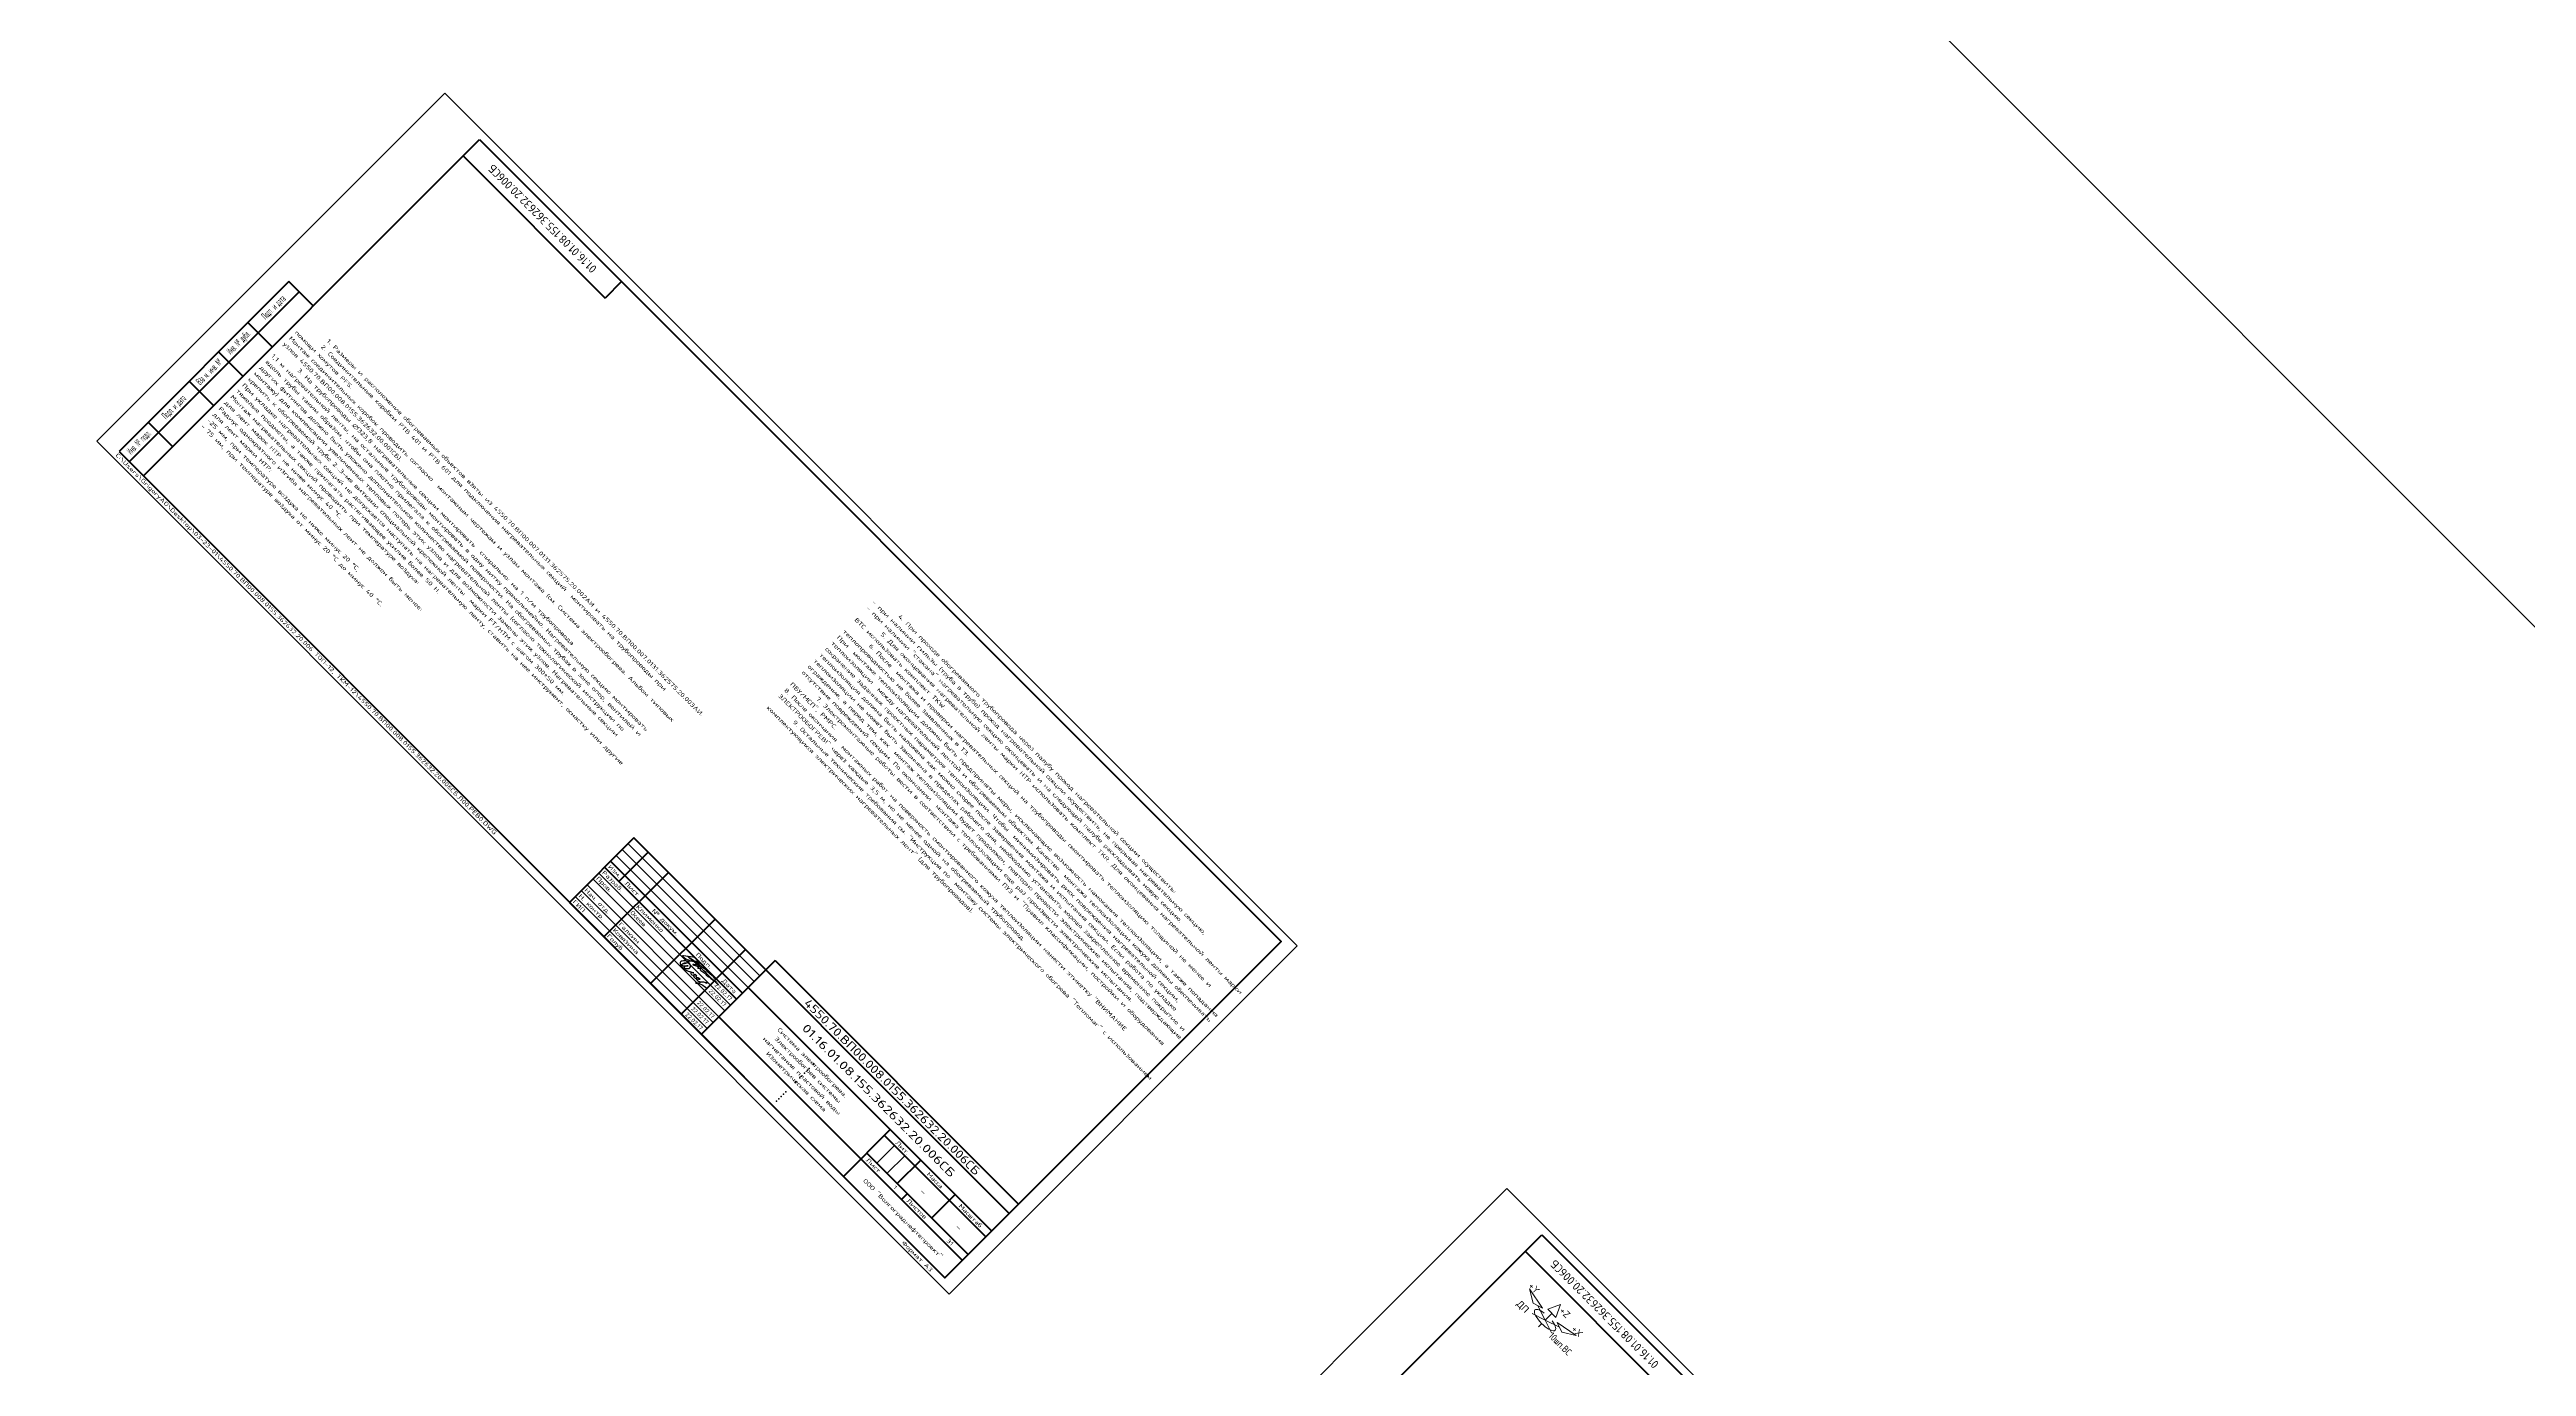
# Model space of a CAD drawing. Header units: millimetres. Extents: x -1501 to 8157, y -8271 to 1386.
# Drawn here: x -713 to 151, y 399 to 858 of the extents above; entities that cross this region are included whole.
import ezdxf
from ezdxf.enums import TextEntityAlignment as Align

# ---------------------------------------------------------------- set-up
doc = ezdxf.new("R2010")
doc.units = ezdxf.units.MM
doc.header["$MEASUREMENT"] = 0
doc.layers.add('ESKIZ', color=231, linetype='Continuous', lineweight=20, plot=False)
for name, color, linetype, lineweight in [('OFORMLENIE', 7, 'Continuous', 25), ('Надписи Тексты ТаБлицы', 250, 'Continuous', 25), ('подложка', 253, 'Continuous', 13), ('текст', 5, 'Continuous', 25)]:
    doc.layers.add(name, color=color, linetype=linetype, lineweight=lineweight)
doc.layers.add('непечат', color=2, linetype='Continuous', plot=False)
doc.layers.add('ПОдписи', color=7, linetype='Continuous')
doc.styles.add('GOST 2.304', font='CS_Gost2304.shx')
doc.styles.add('GOST_2.304', font='CS_Gost2304.shx', dxfattribs={"height": 2.5})
doc.styles.add('GOST_2.304_07', font='CS_Gost2304.shx', dxfattribs={"width": 0.7})
doc.styles.add('GOST_2.304_09', font='CS_Gost2304.shx', dxfattribs={"width": 0.9})
doc.styles.add('Style-CS_Gost2304', font='CS_Gost2304.shx')
doc.styles.add('TNR_30', font='times.ttf', dxfattribs={"height": 3})

# ---------------------------------------------------------------- blocks, each defined once
blk = doc.blocks.new('*U21')
at = {"color": 0, "linetype": 'ByBlock', "lineweight": -2}
blk.add_lwpolyline([(420, 297), (0, 297), (0, 0), (420, 0)], close=True, dxfattribs=at)
at = {"color": 0, "linetype": 'ByBlock', "lineweight": 50}
blk.add_lwpolyline([(20, 292), (415, 292), (415, 5), (20, 5)], close=True, dxfattribs=at)
at = {"color": 0, "linetype": 'ByBlock', "lineweight": -2, "style": 'GOST_2.304'}
blk.add_text('Формат А3', height=2.5, dxfattribs=at).set_placement((410, 2.5), align=Align.MIDDLE_RIGHT)
at = {"color": 0, "linetype": 'ByBlock', "lineweight": -2, "insert": (8, 2.5), "char_height": 2.5, "attachment_point": 4, "style": 'GOST_2.304'}
blk.add_mtext('C:\\\\Users\\\\GrigoryAO\\\\Desktop\\\\03-23-01\\\\4550.70.ВП00.008.0155.362632.20.006 ТОП-12, ТКМ-12\\\\4550.70.ВП00.008.0155.362632.20.006СБ.Л00.РЕВ0.DWG', dxfattribs=at)
at = {"color": 0, "linetype": 'ByBlock', "lineweight": -2, "style": 'TNR_30'}
blk.add_attdef('ВЕРХНИЙ_НОМЕР_ЛИСТА', text='', height=3, dxfattribs=at).set_placement((410, 287), align=Align.MIDDLE_CENTER)
blk = doc.blocks.new('ST_Left')
at = {"color": 0, "linetype": 'ByBlock', "lineweight": 50}
for p, q in [((8, 150), (8, 5)), ((20, 150), (8, 150)), ((13, 5), (13, 150)), ((8, 115), (20, 115)), ((8, 90), (20, 90)), ((20, 65), (8, 65)), ((20, 30), (8, 30)), ((8, 5), (20, 5))]:
    blk.add_line(p, q, dxfattribs=at)
at = {"color": 0, "linetype": 'ByBlock', "lineweight": -2, "style": 'GOST_2.304'}
for s, p in [('Подп. и дата', (10.5, 132.5)), ('Инв. № дубл.', (10.5, 102.5)), ('Вза м. инв. №', (10.5, 77.5)), ('Подп. и дата', (10.5, 47.5)), ('Инв. № подл.', (10.5, 17.5))]:
    blk.add_text(s, height=2.5, rotation=90, dxfattribs=at).set_placement(p, align=Align.MIDDLE_CENTER)
at = {"color": 0, "linetype": 'ByBlock', "lineweight": -2, "style": 'GOST_2.304', "flags": 8}
for tag, p in [('ДУБЛ_ДАТА', (16.5, 141.25)), ('НОМЕР_ДУБЛ', (16.5, 102.5)), ('ВЗАМ_ИНВ', (16.5, 77.5)), ('ИНВ_ДАТА', (16.5, 56.25)), ('ИНВ_НОМЕР', (16.5, 17.5))]:
    blk.add_attdef(tag, text='', height=2.5, rotation=90, dxfattribs=at).set_placement(p, align=Align.MIDDLE_CENTER)
blk = doc.blocks.new('*U20')
at = {"color": 0, "linetype": 'ByBlock', "lineweight": 50}
for p, q in [((-120, 63), (-120, 0)), ((-178, 55), (-178, 30)), ((-168, 55), (-168, 0)), ((-145, 55), (-145, 0)), ((-130, 55), (-130, 0)), ((-50, 40), (-50, 0)), ((-35, 40), (-35, 20)), ((-18, 40), (-18, 20)), ((-30, 20), (-30, 15))]:
    blk.add_line(p, q, dxfattribs=at)
at = {"color": 0, "linetype": 'ByBlock', "lineweight": 50, "ltscale": 100}
for p, q in [((-120, 63), (0, 63)), ((0, 0), (0, 63)), ((0, 55), (-185, 55)), ((-185, 55), (-185, 0)), ((-185, 35), (-120, 35)), ((-120, 40), (0, 40)), ((-50, 35), (0, 35)), ((-185, 30), (-120, 30)), ((-50, 20), (0, 20)), ((-120, 15), (0, 15)), ((-185, 0), (0, 0))]:
    blk.add_line(p, q, dxfattribs=at)
at = {"color": 0, "linetype": 'ByBlock', "lineweight": -2}
for p, q in [((-185, 50), (-120, 50)), ((-185, 45), (-120, 45)), ((-185, 40), (-120, 40)), ((-45, 35), (-45, 20)), ((-40, 35), (-40, 20)), ((-185, 25), (-120, 25)), ((-185, 20), (-120, 20)), ((-185, 15), (-120, 15)), ((-185, 10), (-120, 10)), ((-185, 5), (-120, 5))]:
    blk.add_line(p, q, dxfattribs=at)
at = {"color": 0}
blk.add_line((-120, 45), (-130, 45), dxfattribs=at)
at = {"layer": 'ESKIZ', "color": 0, "linetype": 'ByBlock', "lineweight": -2}
for p in [(-85, 35.5), (-85, 35), (-85, 31.5), (-85, 30), (-85, 27.5), (-85, 25), (-85, 23.5), (-85, 20), (-85, 19.5), (-85, 11.5), (-85, 9.5), (-85, 7.5), (-85, 5.5), (-85, 3.5)]:
    blk.add_point(p, dxfattribs=at)
at = {"color": 0, "linetype": 'ByBlock', "lineweight": -2, "style": 'GOST_2.304'}
for s, p in [('Лит.', (-42.5, 37.5)), ('Масса', (-26.5, 37.5)), ('Масштаб', (-9, 37.5)), ('Лист', (-173, 32.5)), ('№ докум.', (-156.5, 32.5)), ('Подп.', (-137.5, 32.5))]:
    blk.add_text(s, height=2.5, dxfattribs=at).set_placement(p, align=Align.MIDDLE_CENTER)
for s, p in [('Разраб.', (-184.3, 27.5)), ('Пров.', (-184.3, 22.5)), ('Лист', (-48.5, 17.5)), ('Листов', (-28.5, 17.5)), ('Нач. отд.', (-184.3, 12.5)), ('Н. контр.', (-184.3, 7.5)), ('ГИП', (-184.3, 2.5))]:
    blk.add_text(s, height=2.5, dxfattribs=at).set_placement(p, align=Align.MIDDLE_LEFT)
at = {"color": 0, "linetype": 'ByBlock', "lineweight": -2, "style": 'GOST_2.304', "width": 0.9}
for s, p in [('Изм.', (-181.5, 32.5)), ('Дата', (-125, 32.5))]:
    blk.add_text(s, height=2.5, dxfattribs=at).set_placement(p, align=Align.MIDDLE_CENTER)
at = {"color": 0, "linetype": 'ByBlock', "lineweight": -2}
for tag, height, style, width, flags, p in [('ШИФР_ЗАКАЗЧИКА', 5, 'GOST_2.304', 0.9, 4, (-60, 59)), ('ДАТА_ИЗМ_4', 2.5, 'GOST_2.304_07', 0.7, 12, (-125, 52.5)), ('ДАТА_ИЗМ_3', 2.5, 'GOST_2.304_07', 0.7, 12, (-125, 47.5)), ('ДАТА_ИЗМ_2', 2.5, 'GOST_2.304_07', 0.7, 12, (-125, 42.5)), ('ДАТА_ИЗМ_1', 2.5, 'GOST_2.304_07', 0.7, 12, (-125, 37.5))]:
    blk.add_attdef(tag, text='', height=height, dxfattribs=dict(at, style=style, width=width, flags=flags)).set_placement(p, align=Align.MIDDLE_CENTER)
for tag, height, style, flags, p in [('ИЗМ_4', 2.5, 'GOST_2.304', 12, (-181.5, 52.5)), ('ЛИСТ_4', 2.5, 'GOST_2.304', 12, (-173, 52.5)), ('N_ДОК_4', 2.5, 'GOST_2.304_09', 12, (-156.76, 52.5)), ('ИЗМ_3', 2.5, 'GOST_2.304', 12, (-181.5, 47.5)), ('ИЗМ_2', 2.5, 'GOST_2.304', 12, (-181.5, 42.5)), ('ЛИСТ_3', 2.5, 'GOST_2.304', 12, (-173, 47.5)), ('ЛИСТ_2', 2.5, 'GOST_2.304', 12, (-173, 42.5)), ('N_ДОК_3', 2.5, 'GOST_2.304_09', 12, (-156.5, 47.5)), ('N_ДОК_2', 2.5, 'GOST_2.304_09', 12, (-156.5, 42.5)), ('ШИФР', 5, 'GOST_2.304', 4, (-60, 47.5)), ('ИЗМ_1', 2.5, 'GOST_2.304', 12, (-181.5, 37.5)), ('ЛИСТ_1', 2.5, 'GOST_2.304', 12, (-173, 37.5)), ('N_ДОК_1', 2.5, 'GOST_2.304_09', 12, (-156.5, 37.5)), ('ЛИТЕРА', 3.5, 'GOST_2.304', 4, (-42.5, 27.5)), ('МАССА', 3.5, 'GOST_2.304', 4, (-26.5, 27.5)), ('МАСШТАБ', 3.5, 'GOST_2.304', 4, (-9, 27.5)), ('ЛИСТ', 2.5, 'GOST_2.304', 4, (-34.5, 17.5)), ('ЛИСТОВ', 2.5, 'GOST_2.304', 4, (-7.5, 17.5)), ('ОРГАНИЗАЦИЯ', 2.5, 'GOST_2.304', 4, (-25, 7.5))]:
    blk.add_attdef(tag, text='', height=height, dxfattribs=dict(at, style=style, flags=flags)).set_placement(p, align=Align.MIDDLE_CENTER)
at = {"color": 0, "linetype": 'ByBlock', "lineweight": -2, "style": 'GOST_2.304', "flags": 4}
for tag, p in [('ДОКУМЕНТ_1', (-85, 35)), ('ДОКУМЕНТ_3', (-85, 25)), ('ДОКУМЕНТ_2', (-85, 30)), ('ДОКУМЕНТ_4', (-85, 20)), ('ДОКУМЕНТ_5', (-85, 19.5)), ('МАТЕРИАЛ_2', (-85, 7.5)), ('МАТЕРИАЛ_1', (-85, 11.5)), ('МАТЕРИАЛ_3', (-85, 3.5))]:
    blk.add_attdef(tag, text='', height=2.5, dxfattribs=at).set_placement(p, align=Align.MIDDLE)
for tag, p in [('РАЗРАБ_1', (-167.5, 27.5)), ('ПРОВ_1', (-167.5, 22.5)), ('НАЧ_ОТД', (-167.5, 12.5)), ('Н_КОНТР', (-167.5, 7.5)), ('ГИП', (-167.5, 2.5))]:
    blk.add_attdef(tag, text='', height=2.5, dxfattribs=at).set_placement(p, align=Align.MIDDLE_LEFT)
at = {"color": 0, "linetype": 'ByBlock', "lineweight": -2, "style": 'GOST_2.304_07', "width": 0.7}
for tag, p in [('DATE-6', (-125, 27.5)), ('DATE-5', (-125, 22.5)), ('DATE-3', (-125, 12.5)), ('DATE-2', (-125, 7.5)), ('DATE-1', (-125, 2.5))]:
    blk.add_attdef(tag, text='', height=2.5, dxfattribs=at).set_placement(p, align=Align.MIDDLE_CENTER)
blk = doc.blocks.new('ST_Top')
at = {"color": 0, "linetype": 'ByBlock', "lineweight": 50}
blk.add_line((70, 0), (70, -14), dxfattribs=at)
at = {"color": 0, "linetype": 'ByBlock', "lineweight": 50, "extrusion": (0, 1, 0)}
blk.add_line((0, -14), (70, -14), dxfattribs=at)
at = {"color": 0, "linetype": 'ByBlock', "lineweight": -2, "style": 'GOST_2.304', "width": 0.7, "flags": 4}
blk.add_attdef('ШИФР', text='', height=5, rotation=180, dxfattribs=at).set_placement((35, -7), align=Align.MIDDLE_CENTER)
blk = doc.blocks.new('*U23')
at = {"color": 0, "linetype": 'ByBlock', "lineweight": -2}
blk.add_lwpolyline([(210, 297), (0, 297), (0, 0), (210, 0)], close=True, dxfattribs=at)
at = {"color": 0, "linetype": 'ByBlock', "lineweight": 50}
blk.add_lwpolyline([(20, 292), (205, 292), (205, 5), (20, 5)], close=True, dxfattribs=at)
at = {"color": 0, "linetype": 'ByBlock', "lineweight": -2, "style": 'GOST_2.304'}
blk.add_text('Формат А4', height=2.5, dxfattribs=at).set_placement((200, 2.5), align=Align.MIDDLE_RIGHT)
at = {"color": 0, "linetype": 'ByBlock', "lineweight": -2, "insert": (8, 2.5), "char_height": 2.5, "attachment_point": 4, "style": 'GOST_2.304'}
blk.add_mtext('C:\\\\Users\\\\GrigoryAO\\\\Desktop\\\\03-23-01\\\\4550.70.ВП00.008.0155.362632.20.006 ТОП-12, ТКМ-12\\\\4550.70.ВП00.008.0155.362632.20.006СБ.Л00.РЕВ0.DWG', dxfattribs=at)
at = {"color": 0, "linetype": 'ByBlock', "lineweight": -2, "style": 'TNR_30'}
blk.add_attdef('ВЕРХНИЙ_НОМЕР_ЛИСТА', text='', height=3, dxfattribs=at).set_placement((200, 287), align=Align.MIDDLE_CENTER)

msp = doc.modelspace()

# ---------------------------------------------------------------- linework, layer by layer
at = {"layer": 'непечат', "color": 3, "extrusion": (-0.57735, -0.57735, 0.57735)}
msp.add_lwpolyline([(-1387.86, 992.34), (10962.33, 992.34), (10962.33, -1271.92), (-1387.86, -1271.92)], close=True, dxfattribs=at)
at = {"layer": 'подложка', "color": 252, "extrusion": (-0.57735, -0.57735, 0.57735)}
for p, q in [((-191.45, 415.37, 215.49), (-195.95, 417.62, 213.24)), ((-191.45, 415.37, 215.49), (-193.95, 420.37, 217.99)), ((-191.45, 415.37, 215.49), (-189.12, 417.7, 220.16)), ((-191.45, 415.37, 215.49), (-189.2, 410.87, 213.24)), ((-191.45, 415.37, 215.49), (-186.45, 412.87, 217.99)), ((-193.78, 413.04, 210.83), (-192.62, 414.2, 213.16))]:
    msp.add_line(p, q, dxfattribs=at)
msp.add_ellipse((-191.45, 415.37, 215.49), major_axis=(-3.54, 3.54), ratio=0.57735, start_param=5.105088, end_param=10.602875, dxfattribs=at)
at = {"layer": 'подложка', "color": 252}
for points in [[(-196.87, 426.2, 220.91), (-192.28, 419.54, 218.83), (-195.62, 421.2, 217.16)], [(-186.06, 420.77, 226.28), (-190.53, 419.12, 220.16), (-187.7, 416.29, 220.16)], [(-180.62, 409.95, 220.91), (-187.28, 414.54, 218.83), (-185.62, 411.2, 217.16)]]:
    msp.add_3dface(points, dxfattribs=at)
at = {"layer": 'ПОдписи', "color": 0, "linetype": 'Continuous', "lineweight": 30, "ltscale": 0.05, "extrusion": (-0.57735, -0.57735, 0.57735)}
msp.add_lwpolyline([(-727.8, 66.23), (-731.02, 61.92, 0.089528), (-731.25, 61.45, 0.163952), (-731.24, 61.26, 0.256522), (-731.18, 61.21, 0.125592), (-730.89, 61.22, 0.091369), (-728.76, 62.34, 0.057163), (-727.21, 63.86, 0.018048), (-725.68, 66.33), (-728.93, 61.17), (-728.29, 62.3), (-727.94, 62.96), (-727.24, 63.9), (-725.64, 65.25), (-724.77, 65.9), (-724.23, 66.26, -0.618056), (-723.79, 66), (-723.81, 66.12), (-723.93, 66.26), (-724.09, 66.3), (-724.23, 66.26), (-725.64, 65.25), (-726.5, 64.53), (-727.08, 64.04), (-727.21, 63.86), (-726.73, 64.17, -0.096182), (-725.95, 64.5, -0.043607), (-725.61, 64.56, -0.157965), (-725.39, 64.53, -0.347668), (-725.32, 64.38), (-725.34, 64.27), (-725.37, 64.15), (-725.41, 64.09), (-725.62, 63.73), (-725.92, 63.25), (-726.34, 62.57), (-726.52, 62.29), (-726.62, 62.12), (-726.64, 62.06, 0.794534), (-726.61, 62.04), (-726.26, 62.33), (-725.81, 62.72), (-725.44, 63.03), (-725.16, 63.23), (-724.99, 63.34), (-724.86, 63.38, -0.444871), (-724.64, 63.27, -0.109787), (-724.64, 63.17), (-724.66, 62.82), (-724.65, 62.77, 0.335958), (-724.61, 62.74, 0.165412), (-724.57, 62.75, 0.021463), (-724.51, 62.8, 0.042849), (-724.46, 62.84), (-724.2, 63.13), (-723.94, 63.41), (-723.74, 63.6), (-723.69, 63.64, -0.70719), (-723.64, 63.61, -0.002785), (-723.65, 63.55, -0.00332), (-723.68, 63.43, 0.15097), (-723.66, 63.17, 0.253823), (-723.54, 63.07, 0.103833), (-723.16, 63.08, 0.030369), (-722.4, 63.3, -0.043416), (-721.54, 63.53, -0.103595), (-721, 63.51, -0.067719), (-720.86, 63.46, 0.124375), (-720.53, 63.37, 0.115206), (-720.14, 63.45, -0.002795), (-719.8, 63.61, -0.016645), (-719.42, 63.77, -0.10214), (-718.79, 63.87, 0.101733), (-717.91, 64.02, 0.099911), (-717.57, 64.24, -0.207739), (-716.48, 64.64, -0.087471), (-715.43, 64.39, -0.139767), (-715.39, 64.36, -0.410948), (-715.4, 64.33, -0.132381), (-715.47, 64.3), (-715.57, 64.29), (-715.72, 64.28), (-716.05, 64.27), (-720.57, 64.29), (-721.49, 64.26), (-722.41, 64.23), (-723.52, 64.17), (-725.12, 64.05), (-726.68, 63.83), (-728.09, 63.65), (-729.22, 63.45), (-729.73, 63.39), (-729.85, 63.39), (-729.87, 63.4, -0.653212), (-729.88, 63.41), (-729.83, 63.45), (-729.62, 63.54), (-729.27, 63.66), (-728.31, 63.99), (-727.4, 64.27), (-726.68, 64.48), (-725.68, 64.73), (-724.94, 64.91), (-723.99, 65.11), (-723.05, 65.27), (-721.6, 65.48), (-720.45, 65.6), (-719.19, 65.68), (-718.26, 65.7), (-717.57, 65.72)], format="xyb", dxfattribs=at)
at = {"layer": 'текст', "color": 0, "lineweight": 30}
msp.add_spline([(-491.58, 539.75, 48.17), (-490.42, 539.75, 49.33), (-490.62, 539.66, 49.03), (-491.3, 539.5, 48.2), (-491.6, 539.43, 47.83), (-492.2, 539.28, 47.07), (-492.24, 539.02, 46.78), (-492.08, 538.86, 46.78), (-491.87, 538.75, 46.88), (-491.64, 538.71, 47.07), (-491.3, 538.72, 47.42), (-490.88, 538.71, 47.83), (-490.58, 538.72, 48.14), (-490.35, 538.74, 48.38), (-490.08, 538.78, 48.7), (-490.2, 538.77, 48.57), (-490.5, 538.68, 48.18), (-490.94, 538.58, 47.64), (-491.13, 538.56, 47.43), (-491.34, 538.47, 47.14), (-491.45, 538.37, 46.91), (-491.34, 538.06, 46.72), (-491.05, 537.9, 46.85), (-490.35, 537.8, 47.45), (-489.74, 537.85, 48.1), (-489.28, 538.42, 49.13), (-489.39, 539.14, 49.74), (-489.83, 539.93, 50.1), (-490.45, 540.35, 49.9), (-491.16, 540.51, 49.34), (-492.1, 540.4, 48.29), (-492.73, 540.12, 47.39), (-492.56, 538.82, 46.26), (-491.57, 537.8, 46.23), (-490.57, 537.16, 46.6), (-489.52, 536.73, 47.21), (-488.61, 536.45, 47.83), (-488.09, 536.26, 48.17), (-488.61, 536.45, 47.83), (-489.13, 536.3, 47.17), (-489.02, 535.88, 46.86), (-487.71, 535.24, 47.53), (-487.02, 535.27, 48.25), (-487.88, 535.73, 47.85), (-488.05, 534.9, 46.86), (-487.57, 534.48, 46.91), (-486.7, 534.17, 47.47), (-486.15, 534.03, 47.88), (-485.9, 534.09, 48.18), (-486.57, 534.6, 48.03), (-487.28, 534.55, 47.27), (-487.05, 533.84, 46.79), (-486.45, 533.39, 46.95), (-484.95, 533.11, 48.16), (-483.44, 532.71, 49.27), (-484.13, 532.9, 48.77), (-485.65, 533.04, 47.39), (-486.75, 532.7, 45.95), (-487.51, 532.76, 45.25), (-486.95, 532.69, 45.74), (-485.95, 532.49, 46.55), (-483.81, 531.14, 47.33)], degree=3, dxfattribs=at)

# ---------------------------------------------------------------- block references
at = {"layer": 'OFORMLENIE', "extrusion": (-0.57735, -0.57735, 0.57735)}
for name, p in [('*U21', (-1002.35, 31.02)), ('ST_Left', (-1002.35, 31.02)), ('*U23', (-470.88, 17.14))]:
    msp.add_blockref(name, p, dxfattribs=at)
ref = msp.add_blockref('ST_Top', (-982.35, 323.02), dxfattribs=at)
ref.add_attrib('ШИФР', '01.16.01.08.155.362632.20.006СБ', dxfattribs={"layer": '0', "color": 0, "linetype": 'ByBlock', "lineweight": -2, "extrusion": (-0.57735, -0.57735, 0.57735), "height": 5, "rotation": 180, "style": 'GOST_2.304', "width": 0.7}).set_placement((-947.35, 316.02), align=Align.MIDDLE_CENTER)
ref = msp.add_blockref('*U20', (-587.35, 36.02), dxfattribs=at)
ref.add_attrib('ГИП', 'Голуб', dxfattribs={"layer": '0', "color": 0, "linetype": 'ByBlock', "lineweight": -2, "extrusion": (-0.57735, -0.57735, 0.57735), "height": 2.5, "style": 'GOST_2.304'}).set_placement((-754.85, 38.52), align=Align.MIDDLE_LEFT)
ref.add_attrib('Н_КОНТР', 'Ковязина', dxfattribs={"layer": '0', "color": 0, "linetype": 'ByBlock', "lineweight": -2, "extrusion": (-0.57735, -0.57735, 0.57735), "height": 2.5, "style": 'GOST_2.304'}).set_placement((-754.85, 43.52), align=Align.MIDDLE_LEFT)
ref.add_attrib('НАЧ_ОТД', 'Галкин', dxfattribs={"layer": '0', "color": 0, "linetype": 'ByBlock', "lineweight": -2, "extrusion": (-0.57735, -0.57735, 0.57735), "height": 2.5, "style": 'GOST_2.304'}).set_placement((-754.85, 48.52), align=Align.MIDDLE_LEFT)
ref.add_attrib('ПРОВ_1', 'Осеев', dxfattribs={"layer": '0', "color": 0, "linetype": 'ByBlock', "lineweight": -2, "extrusion": (-0.57735, -0.57735, 0.57735), "height": 2.5, "style": 'GOST_2.304'}).set_placement((-754.85, 58.52), align=Align.MIDDLE_LEFT)
ref.add_attrib('РАЗРАБ_1', 'Клименко', dxfattribs={"layer": '0', "color": 0, "linetype": 'ByBlock', "lineweight": -2, "extrusion": (-0.57735, -0.57735, 0.57735), "height": 2.5, "style": 'GOST_2.304'}).set_placement((-754.85, 63.52), align=Align.MIDDLE_LEFT)
ref.add_attrib('DATE-1', '22.02.17', dxfattribs={"layer": '0', "color": 0, "linetype": 'ByBlock', "lineweight": -2, "extrusion": (-0.57735, -0.57735, 0.57735), "height": 2.5, "style": 'GOST_2.304_07', "width": 0.7}).set_placement((-712.35, 38.52), align=Align.MIDDLE_CENTER)
ref.add_attrib('DATE-2', '22.02.17', dxfattribs={"layer": '0', "color": 0, "linetype": 'ByBlock', "lineweight": -2, "extrusion": (-0.57735, -0.57735, 0.57735), "height": 2.5, "style": 'GOST_2.304_07', "width": 0.7}).set_placement((-712.35, 43.52), align=Align.MIDDLE_CENTER)
ref.add_attrib('DATE-3', '22.02.17', dxfattribs={"layer": '0', "color": 0, "linetype": 'ByBlock', "lineweight": -2, "extrusion": (-0.57735, -0.57735, 0.57735), "height": 2.5, "style": 'GOST_2.304_07', "width": 0.7}).set_placement((-712.35, 48.52), align=Align.MIDDLE_CENTER)
ref.add_attrib('DATE-5', '22.02.17', dxfattribs={"layer": '0', "color": 0, "linetype": 'ByBlock', "lineweight": -2, "extrusion": (-0.57735, -0.57735, 0.57735), "height": 2.5, "style": 'GOST_2.304_07', "width": 0.7}).set_placement((-712.35, 58.52), align=Align.MIDDLE_CENTER)
ref.add_attrib('DATE-6', '22.02.17', dxfattribs={"layer": '0', "color": 0, "linetype": 'ByBlock', "lineweight": -2, "extrusion": (-0.57735, -0.57735, 0.57735), "height": 2.5, "style": 'GOST_2.304_07', "width": 0.7}).set_placement((-712.35, 63.52), align=Align.MIDDLE_CENTER)
ref.add_attrib('ШИФР_ЗАКАЗЧИКА', '4550.70.ВП00.008.0155.362632.20.006СБ', dxfattribs={"layer": '0', "color": 0, "linetype": 'ByBlock', "lineweight": -2, "extrusion": (-0.57735, -0.57735, 0.57735), "height": 5, "style": 'GOST_2.304', "width": 0.9}).set_placement((-647.35, 95.02), align=Align.MIDDLE_CENTER)
ref.add_attrib('ШИФР', '01.16.01.08.155.362632.20.006СБ', dxfattribs={"layer": '0', "color": 0, "linetype": 'ByBlock', "lineweight": -2, "extrusion": (-0.57735, -0.57735, 0.57735), "height": 5, "style": 'GOST_2.304'}).set_placement((-647.35, 83.52), align=Align.MIDDLE_CENTER)
ref.add_attrib('ДОКУМЕНТ_1', 'Система электрообогрева. ', dxfattribs={"layer": '0', "color": 0, "linetype": 'ByBlock', "lineweight": -2, "extrusion": (-0.57735, -0.57735, 0.57735), "height": 2.5, "style": 'GOST_2.304'}).set_placement((-672.35, 71.02), align=Align.MIDDLE)
ref.add_attrib('ДОКУМЕНТ_2', 'Электрообогрев системы', dxfattribs={"layer": '0', "color": 0, "linetype": 'ByBlock', "lineweight": -2, "extrusion": (-0.57735, -0.57735, 0.57735), "height": 2.5, "style": 'GOST_2.304'}).set_placement((-672.35, 66.02), align=Align.MIDDLE)
ref.add_attrib('ДОКУМЕНТ_3', 'нагнетания пластовой воды', dxfattribs={"layer": '0', "color": 0, "linetype": 'ByBlock', "lineweight": -2, "extrusion": (-0.57735, -0.57735, 0.57735), "height": 2.5, "style": 'GOST_2.304'}).set_placement((-672.35, 61.02), align=Align.MIDDLE)
ref.add_attrib('ДОКУМЕНТ_4', 'Изометрическая схема', dxfattribs={"layer": '0', "color": 0, "linetype": 'ByBlock', "lineweight": -2, "extrusion": (-0.57735, -0.57735, 0.57735), "height": 2.5, "style": 'GOST_2.304'}).set_placement((-672.35, 56.02), align=Align.MIDDLE)
ref.add_attrib('МАССА', '-', dxfattribs={"layer": '0', "color": 0, "linetype": 'ByBlock', "lineweight": -2, "extrusion": (-0.57735, -0.57735, 0.57735), "height": 3.5, "style": 'GOST_2.304'}).set_placement((-613.85, 63.52), align=Align.MIDDLE_CENTER)
ref.add_attrib('МАСШТАБ', '-', dxfattribs={"layer": '0', "color": 0, "linetype": 'ByBlock', "lineweight": -2, "extrusion": (-0.57735, -0.57735, 0.57735), "height": 3.5, "style": 'GOST_2.304'}).set_placement((-596.35, 63.52), align=Align.MIDDLE_CENTER)
ref.add_attrib('ЛИСТ', '1', dxfattribs={"layer": '0', "color": 0, "linetype": 'ByBlock', "lineweight": -2, "extrusion": (-0.57735, -0.57735, 0.57735), "height": 2.5, "style": 'GOST_2.304'}).set_placement((-621.85, 53.52), align=Align.MIDDLE_CENTER)
ref.add_attrib('ЛИСТОВ', '31', dxfattribs={"layer": '0', "color": 0, "linetype": 'ByBlock', "lineweight": -2, "extrusion": (-0.57735, -0.57735, 0.57735), "height": 2.5, "style": 'GOST_2.304'}).set_placement((-594.85, 53.52), align=Align.MIDDLE_CENTER)
ref.add_attrib('ОРГАНИЗАЦИЯ', 'ООО "Волгограднефтепроект"', dxfattribs={"layer": '0', "color": 0, "linetype": 'ByBlock', "lineweight": -2, "extrusion": (-0.57735, -0.57735, 0.57735), "height": 2.5, "style": 'GOST_2.304'}).set_placement((-612.35, 43.52), align=Align.MIDDLE_CENTER)
ref = msp.add_blockref('ST_Top', (-450.88, 309.14), dxfattribs=at)
ref.add_attrib('ШИФР', '01.16.01.08.155.362632.20.006СБ', dxfattribs={"layer": '0', "color": 0, "linetype": 'ByBlock', "lineweight": -2, "extrusion": (-0.57735, -0.57735, 0.57735), "height": 5, "rotation": 180, "style": 'GOST_2.304', "width": 0.7}).set_placement((-415.88, 302.14), align=Align.MIDDLE_CENTER)

# ---------------------------------------------------------------- texts
at = {"layer": 'Надписи Тексты ТаБлицы', "color": 0, "extrusion": (-0.57735, -0.57735, 0.57735), "char_height": 2.5, "attachment_point": 1, "text_direction": (0.707107, -0.707107, 0), "line_spacing_factor": 1.2, "style": 'GOST 2.304'}
for s, insert, width in [('\\pi10;1. Размеры и расположение обогреваемых объектов взяты из 4550.70.ВП00.007.0131.362575.20.002АИ и 4550.70.ВП00.007.0131.362575.20.003АИ.\\P2. Соединительные коробки РТВ 401 и РТВ 601 для подключения нагревательных секций  монтировать на трубопроводы при помощи хомутов PFS.\\P\\pi0;Монтаж соединительных коробок проводить согласно  монтажным чертежам и узлам монтажа (см. Система электрообогрева. Альбом типовых узлов 4550.70.ВП00.008.0155.362632.00.001СБ).  \\P^I3. На трубопроводы ∅323,8 нагревательные секции монтировать  спирально: на 1 п/м трубопровода ^J1,1 м нагревательной ленты, на остальные трубопроводы монтировать в одну нитку прямолинейно. Нагревательную секцию монтировать вдоль трубы таким образом, чтобы она плотно прилегала к обогреваемой поверхности. На обогреваемых трубах в зоне опор, вентилей и других фитингов должно быть уложено дополнительное количество нагревательной ленты (согласно технологической инструкции по  монтажу) для компенсации увеличенных тепловых потерь этих узлов и для возможности замены этих узлов. Нагревательные секции крепить к обогреваемой трубе 2...3-мя витками специальной крепежной ленты  марки FT/НТM с шагом 300±50 мм.\\PПри укладке нагревательных секций не допускается наступать на нагревательную ленту, ставить на нее инструмент, оснастку или другие тяжелые предметы, а также прилагать растягивающее усилие более 50\\~Н.{\\C256;\\P\\H0.99996x;\\C0;Монтаж нагревательных секций проводить при температуре воздуха:\\Pдля лент марок НТР не ниже минус 40 °С.\\PРадиус однократного изгиба нагревательных лент не должен быть менее: \\Pдля лент марки НТР:\\P\\H0.99998x;-25 мм, при температуре воздуха не ниже минус 20 °С,\\P\\pt2.5;-^I75 мм, при температуре воздуха от минус 20 °С до минус 40 °С.\\P\\ptz;\\W1.2;^I}', (-622.21, 764.26, 142.05), 182.0129), ('\\pi10,t2.5;4. При проходе обогреваемого трубопровода через палубу проход нагревательной секции осуществить:\\P\\pi0,tz;- при наличии гильзы (труба в трубе) проход нагревательной секции осуществить, не прерывая нагревательную секцию,\\P\\pt2.5;- при наличии "стакана" нагревательную секцию оконцевать и на следующей палубе раскладывать новую секцию.\\P\\pi10;5. Для оконцевания нагревательной ленты марки НТР использовать комплект TKR. Для оконцевания нагревательной ленты марки ВТС использовать комплект TKW.\\P\\ptz;6. После  монтажа и проверки нагревательных секций на трубопроводы смонтировать теплоизоляцию толщиной не менее и теплопроводностью не более {\\C7;заявленных в ТЗ. }\\P\\pi0,t0.05;При  монтаже теплоизоляции должны быть предприняты меры, исключающие возможность намокания теплоизоляции, а также попадания теплоизоляции  между нагревательной лентой и обогреваемым объектом. Качество  монтажа теплоизоляции кожуха должны обеспечивать сохранение заданных проектных параметров теплоизоляции. Чтобы  минимизировать риск повреждения нагревательной секции, теплоизоляция должна быть наложена как можно скорее после завершения монтажа и испытания секции. Если работа по укладке теплоизоляции не может быть закончена в пределах рабочего дня, необходимо установить хорошо закрепленное временное покрытие и ограждение, а перед тем, как  монтаж теплоизоляции будет продолжен, повторно провести электрические испытания, подтверждающие отсутствие повреждений секции. По окончании  монтажа теплоизоляции еще раз произвести электрические испытан{\\C7;ия. \\P\\pi10,tz;7. Электромонтажные работы вести в соответствии с требованиями ПУЭ и "Правил классификации, постройки и оборудования ПБУ/МСП", РМРС.\\P8. После окончания  монтажных работ на поверхность смонтированного кожуха теплоизоляции нанести этикетку "ВНИМАНИЕ ЭЛЕКТРООБОГРЕВ!" через каждые 3,5 м, но не менее одн}ой на обогреваемый трубопровод.\\P\\pi10.025,t0.05;9. Остальные технические требования см. "Инструкция по  монтажу системы электрического обогрева "Тепломаг" с использованием комплектующихся электрических нагревательных лент" (для трубопроводов).', (-423.06, 668.28, 245.22), 183.7505)]:
    msp.add_mtext(s, dxfattribs=dict(at, insert=insert, width=width))
at = {"layer": 'подложка', "color": 252, "extrusion": (-0.57735, -0.57735, 0.57735), "style": 'Style-CS_Gost2304'}
for s, width, p in [('+Y', 0.75, (-441.59, 278.36, -4.87)), ('ДП', 0.75, (-440.09, 265.74, -4.87)), ('+Z', 0.75, (-427.84, 281.11, -4.87)), ('10шп.ВС', 0.628788, (-424.34, 265.74, -4.87))]:
    msp.add_text(s, height=4.125, dxfattribs=dict(at, width=width)).set_placement(p, align=Align.TOP_LEFT)
at = {"layer": 'подложка', "color": 252, "extrusion": (-0.57735, -0.57735, 0.57735), "style": 'Style-CS_Gost2304', "width": 0.75}
msp.add_text('+X', height=4.125, dxfattribs=at).set_placement((-416.45, 278.36, -4.87), align=Align.TOP_RIGHT)

doc.saveas('drawing.dxf')
